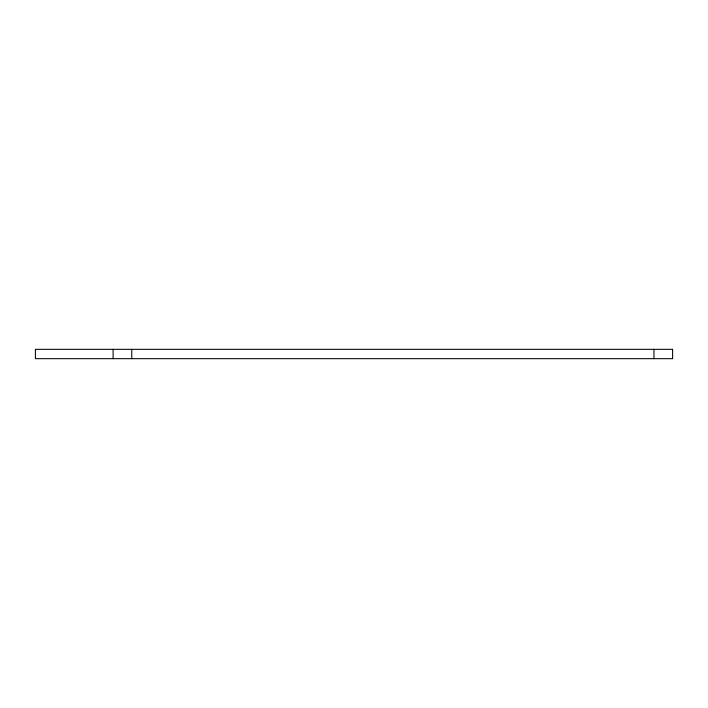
<?xml version="1.0" encoding="UTF-8"?>
<svg xmlns="http://www.w3.org/2000/svg" width="708" height="708" viewBox="0 0 708 708"><rect width="100%" height="100%" fill="white"/><g stroke="black" fill="none" stroke-linecap="round" stroke-linejoin="round"><path stroke-width="1.06" d="M653.953 349.336L653.953 358.664M131.759 349.336L131.759 358.664M113.103 349.336L113.103 358.664M672.6 349.336L35.4 349.336L35.4 358.664L672.6 358.664L672.6 349.336"/></g></svg>
